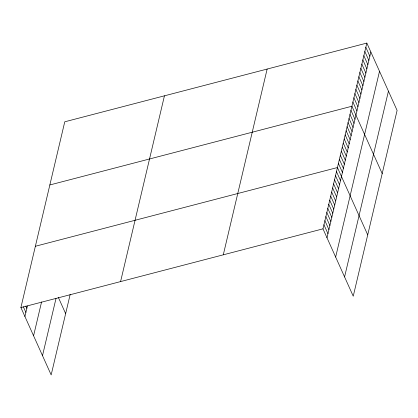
<?xml version="1.0" encoding="UTF-8"?>
<svg xmlns="http://www.w3.org/2000/svg" width="418" height="418" viewBox="0 0 418 418"><rect width="100%" height="100%" fill="white"/><g stroke="black" fill="none" stroke-linecap="round" stroke-linejoin="round"><path stroke-width="0.63" d="M70.193 294.35L51.168 374.92L20.9 307.564L64.759 121.8L366.832 43.08L397.1 110.436L353.241 296.2L322.973 228.845L366.832 43.08M24.918 316.504L27.4 305.997M33.581 335.779L41.575 301.921M42.505 355.645L56.017 298.426M120.583 281.586L164.441 95.821M223.29 254.823L267.144 69.059M326.991 237.785L370.844 52.02M335.654 257.06L379.513 71.295M344.578 276.92L388.437 91.155M49.846 184.96L351.919 106.24L382.188 173.595M35.373 246.265L337.446 167.54L367.715 234.895M20.9 307.564L322.973 228.845M365.834 47.291L369.852 56.231M364.841 51.503L368.859 60.438M363.848 55.709L367.866 64.649M362.855 59.92L366.868 68.86M361.857 64.132L365.875 73.072M360.865 68.343L364.883 77.283M359.872 72.554L363.89 81.494M358.879 76.766L362.892 85.706M357.881 80.977L361.899 89.917M356.888 85.188L360.906 94.123M355.896 89.395L359.914 98.334M354.903 93.606L358.916 102.546M353.905 97.817L357.923 106.757M352.912 102.029L356.93 110.969M350.953 110.326L354.971 119.266M349.986 114.412L354.004 123.352M349.025 118.498L353.043 127.438M348.058 122.589L352.076 131.524M347.092 126.675L351.11 135.615M346.13 130.761L350.148 139.701M345.163 134.847L349.182 143.787M344.202 138.933L348.215 147.873M343.235 143.019L347.253 151.959M342.269 147.11L346.287 156.045M341.307 151.196L345.32 160.136M340.341 155.282L344.359 164.222M339.374 159.368L343.392 168.308M338.413 163.454L342.426 172.394M336.48 171.631L340.498 180.566M335.518 175.717L339.531 184.657M334.552 179.803L338.57 188.743M333.585 183.889L337.603 192.829M332.623 187.975L336.642 196.915M331.657 192.061L335.675 201.001M330.69 196.152L334.708 205.086M329.729 200.238L333.747 209.178M328.762 204.324L332.78 213.264M327.796 208.41L331.814 217.35M326.834 212.496L330.852 221.435M325.868 216.581L329.886 225.521M324.901 220.673L328.919 229.607M323.94 224.759L327.958 233.699M58.29 297.261L65.642 313.62M25.843 306.096L26.846 308.332M23.371 306.833L25.885 312.418"/></g></svg>
